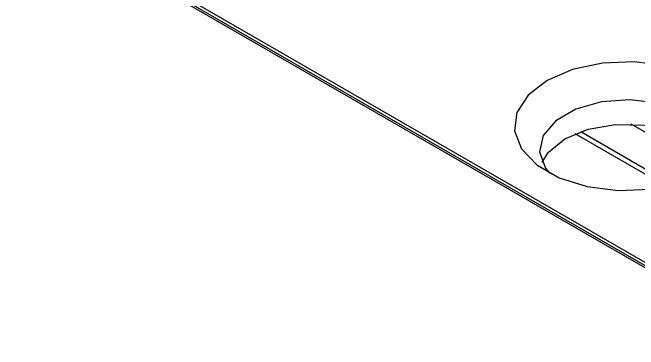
# Model space of a CAD drawing. Header units: inches. Extents: x 2.5 to 102.3, y 2 to 82.2.
# Drawn here: x 62.877 to 63.755, y 51.77 to 52.243 of the extents above; entities that cross this region are included whole.
import ezdxf

# ---------------------------------------------------------------- set-up
doc = ezdxf.new("R2010")
doc.units = ezdxf.units.IN
doc.header["$MEASUREMENT"] = 0

msp = doc.modelspace()

# ---------------------------------------------------------------- linework, layer by layer
for p, q in [((64.58559, 51.41052), (14.77015, 80.16836)), ((64.59002, 51.41089), (14.77459, 80.16873)), ((63.94244, 51.78925), (15.44546, 79.78596)), ((63.85119, 52.02476), (63.74472, 52.08622)), ((63.67395, 52.07587), (63.80335, 52.00117)), ((63.79421, 51.99894), (63.66618, 52.07286))]:
    msp.add_line(p, q)
at = {"flags": 128}
for points in [[(63.84891, 52.01946), (63.8757, 52.04012), (63.89133, 52.0643), (63.89452, 52.09005), (63.88501, 52.11526), (63.86359, 52.13792), (63.83198, 52.15616), (63.79274, 52.16853), (63.74906, 52.17402), (63.70446, 52.17218), (63.66258, 52.16316), (63.62679, 52.14769), (63.6, 52.12703), (63.58438, 52.10285), (63.58119, 52.07711), (63.59069, 52.05189), (63.61211, 52.02924), (63.64373, 52.01099), (63.68296, 51.99862), (63.72665, 51.99314), (63.77124, 51.99498), (63.81312, 52.004), (63.84891, 52.01946)], [(63.84544, 52.01752), (63.84719, 52.0195), (63.85862, 52.04167), (63.85696, 52.06478), (63.8424, 52.08632), (63.81651, 52.10397), (63.78209, 52.11581), (63.74288, 52.12056), (63.70313, 52.1177), (63.66713, 52.10754), (63.6388, 52.09119), (63.62121, 52.07041), (63.61625, 52.04746), (63.62447, 52.02482), (63.63027, 52.01752)], [(63.65179, 52.06576), (63.6844, 52.0792), (63.7228, 52.0858), (63.76283, 52.08484), (63.80015, 52.07643), (63.83072, 52.06148), (63.85123, 52.04162), (63.85588, 52.03322)], [(63.61983, 52.03322), (63.62852, 52.04693), (63.65179, 52.06576)]]:
    msp.add_lwpolyline(points, dxfattribs=at)

doc.saveas('drawing.dxf')
